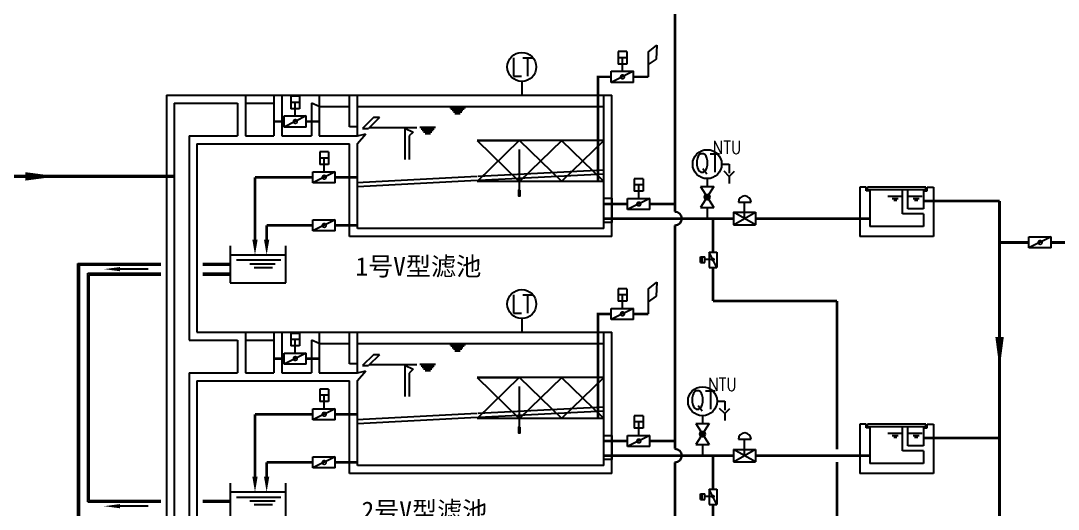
# Model space of a CAD drawing. Extents: x 4355 to 5355, y 1066 to 1761.
# Drawn here: x 4919.3 to 5116, y 1480.1 to 1572.8 of the extents above; entities that cross this region are included whole.
import ezdxf
from ezdxf.enums import TextEntityAlignment as Align

# ---------------------------------------------------------------- set-up
doc = ezdxf.new("R2010")
doc.units = 0
doc.header["$LTSCALE"] = 10
doc.header["$MEASUREMENT"] = 0
doc.linetypes.add('ZJ', pattern=[24, 10, -2, 0, -2, 10])
doc.layers.get('0').update_dxf_attribs({"linetype": 'CONTINUOUS'})
for name, color, linetype in [('1', 7, 'ZJ'), ('10', 7, 'CONTINUOUS'), ('3', 1, 'CONTINUOUS'), ('AID-LINE', 4, 'CONTINUOUS'), ('NEW', 70, 'CONTINUOUS'), ('STRUCTURE0', 3, 'CONTINUOUS'), ('TANK0', 7, 'CONTINUOUS'), ('修改', 7, 'CONTINUOUS'), ('气动蝶阀', 7, 'CONTINUOUS'), ('生产水', 1, 'CONTINUOUS')]:
    doc.layers.add(name, color=color, linetype=linetype)
doc.styles.add('HZ', font='geditxt.shx', dxfattribs={"width": 0.7, "bigfont": 'hztxt1.shx'})
doc.styles.add('样式 3', font='', dxfattribs={"height": 3.5})
doc.styles.get('样式 3').set_extended_font_data('FangSong')

msp = doc.modelspace()

# ---------------------------------------------------------------- hatches: boundary and pattern name
h = msp.add_hatch(color=0)
edge = h.paths.add_edge_path()
edge.add_arc((5049.45, 1539.32), 0.5, 0, 360)
h = msp.add_hatch(color=0)
edge = h.paths.add_edge_path()
edge.add_arc((5048.57, 1494.32), 0.5, 0, 360)

# ---------------------------------------------------------------- linework, layer by layer
at = {"color": 7}
for p, q in [((5038.27, 1566.84), (5039.91, 1568.17)), ((5038.27, 1566.84), (5038.27, 1562.15)), ((5039.77, 1565.52), (5038.27, 1564.46)), ((5035.47, 1563.2), (5031.27, 1561.1)), ((5031.27, 1561.1), (5031.27, 1563.2)), ((5035.47, 1561.1), (5035.47, 1563.2)), ((5035.47, 1561.1), (5035.47, 1563.2)), ((4973.41, 1554.72), (4969.21, 1552.62)), ((4969.21, 1552.62), (4969.21, 1554.72)), ((4973.41, 1552.62), (4973.41, 1554.72)), ((4973.41, 1552.62), (4973.41, 1554.72)), ((4978.89, 1544.14), (4974.69, 1542.05)), ((4974.69, 1542.05), (4974.69, 1544.14)), ((4978.89, 1542.05), (4978.89, 1544.14)), ((4978.89, 1542.05), (4978.89, 1544.14)), ((5038.56, 1539.06), (5034.36, 1536.96)), ((5034.36, 1536.96), (5034.36, 1539.06)), ((5038.56, 1536.96), (5038.56, 1539.06)), ((5038.56, 1536.96), (5038.56, 1539.06)), ((5055.37, 1538.34), (5057.79, 1538.34)), ((5056.55, 1535.23), (5056.55, 1538.34)), ((4978.89, 1534.99), (4974.69, 1532.89)), ((4974.69, 1532.89), (4974.69, 1534.99)), ((4978.89, 1532.89), (4978.89, 1534.99)), ((4978.89, 1532.89), (4978.89, 1534.99)), ((5054.44, 1534.06), (5058.63, 1536.44)), ((5054.44, 1536.43), (5054.44, 1534.05)), ((5054.44, 1536.43), (5058.64, 1536.43)), ((5058.64, 1536.43), (5058.64, 1534.05)), ((5054.44, 1534.05), (5058.64, 1534.05)), ((5114.67, 1531.76), (5110.47, 1529.66)), ((5110.47, 1529.66), (5110.47, 1531.76)), ((5114.67, 1529.66), (5114.67, 1531.76)), ((5114.67, 1529.66), (5114.67, 1531.76)), ((4958.98, 1530.04), (4958.98, 1523.04)), ((4969.56, 1523.04), (4969.56, 1530.04)), ((4958.98, 1528.35), (4969.56, 1528.35)), ((4960.19, 1527.38), (4968.6, 1527.38)), ((5048.18, 1526.93), (5048.18, 1528)), ((5048.53, 1526.93), (5048.53, 1528)), ((5048.98, 1526.93), (5048.98, 1528)), ((5050.43, 1527.47), (5048.98, 1527.47)), ((5049.8, 1528.84), (5051.28, 1528.84)), ((5051.28, 1525.97), (5049.8, 1528.84)), ((5049.88, 1528.84), (5051.28, 1528.84)), ((4962.68, 1526.66), (4967.51, 1526.66)), ((4963.53, 1525.94), (4967.03, 1525.94)), ((5049.8, 1525.97), (5051.28, 1525.97)), ((5038.27, 1521.84), (5039.91, 1523.17)), ((4958.98, 1523.04), (4969.56, 1523.04)), ((5038.27, 1521.84), (5038.27, 1517.15)), ((5039.77, 1520.52), (5038.27, 1519.46)), ((5035.47, 1518.2), (5031.27, 1516.1)), ((5031.27, 1516.1), (5031.27, 1518.2)), ((5035.47, 1516.1), (5035.47, 1518.2)), ((5035.47, 1516.1), (5035.47, 1518.2)), ((4973.41, 1509.72), (4969.21, 1507.62)), ((4969.21, 1507.62), (4969.21, 1509.72)), ((4973.41, 1507.62), (4973.41, 1509.72)), ((4973.41, 1507.62), (4973.41, 1509.72)), ((4978.89, 1499.14), (4974.69, 1497.05)), ((4974.69, 1497.05), (4974.69, 1499.14)), ((4978.89, 1497.05), (4978.89, 1499.14)), ((4978.89, 1497.05), (4978.89, 1499.14)), ((5038.56, 1494.06), (5034.36, 1491.96)), ((5034.36, 1491.96), (5034.36, 1494.06)), ((5038.56, 1491.96), (5038.56, 1494.06)), ((5038.56, 1491.96), (5038.56, 1494.06)), ((5055.37, 1493.34), (5057.79, 1493.34)), ((5056.55, 1490.23), (5056.55, 1493.34)), ((4978.89, 1489.99), (4974.69, 1487.89)), ((4974.69, 1487.89), (4974.69, 1489.99)), ((4978.89, 1487.89), (4978.89, 1489.99)), ((4978.89, 1487.89), (4978.89, 1489.99)), ((5054.44, 1489.06), (5058.63, 1491.44)), ((5054.44, 1491.43), (5054.44, 1489.05)), ((5054.44, 1491.43), (5058.64, 1491.43)), ((5058.64, 1491.43), (5058.64, 1489.05)), ((5054.44, 1489.05), (5058.64, 1489.05)), ((4958.98, 1485.04), (4958.98, 1478.04)), ((4969.56, 1478.04), (4969.56, 1485.04)), ((5049.8, 1483.84), (5051.28, 1483.84)), ((5051.28, 1480.97), (5049.8, 1483.84)), ((5049.88, 1483.84), (5051.28, 1483.84)), ((4958.98, 1483.35), (4969.56, 1483.35)), ((4960.19, 1482.38), (4968.6, 1482.38)), ((5048.18, 1481.93), (5048.18, 1483)), ((5048.53, 1481.93), (5048.53, 1483)), ((5048.98, 1481.93), (5048.98, 1483)), ((5050.43, 1482.47), (5048.98, 1482.47)), ((4962.68, 1481.66), (4967.51, 1481.66)), ((4963.53, 1480.94), (4967.03, 1480.94)), ((5049.8, 1480.97), (5051.28, 1480.97))]:
    msp.add_line(p, q, dxfattribs=at)
for p, q in [((5039.91, 1568.17), (5039.77, 1565.52)), ((5039.91, 1523.17), (5039.77, 1520.52))]:
    msp.add_line(p, q)
at = {"color": 7, "ltscale": 0.1}
for p, q in [((4946.88, 1558.66), (4961.88, 1558.66)), ((4946.88, 1558.66), (4946.88, 1324.45)), ((4961.88, 1558.66), (5031.37, 1558.66)), ((4961.88, 1558.66), (4961.88, 1550.94)), ((4967.28, 1558.66), (4967.28, 1550.94)), ((4968.77, 1558.66), (4968.77, 1550.94)), ((4975.89, 1558.66), (4975.89, 1550.94)), ((4981.64, 1552.66), (4981.64, 1558.66)), ((4983.13, 1550.94), (4983.13, 1558.66)), ((5029.88, 1533.35), (5029.88, 1558.66)), ((5031.37, 1531.86), (5031.37, 1558.66)), ((4948.37, 1557.17), (4960.39, 1557.17)), ((4948.37, 1557.17), (4948.37, 1325.94)), ((4960.39, 1557.17), (4960.39, 1550.94)), ((4961.88, 1557.17), (4967.28, 1557.17)), ((4975.89, 1556.51), (4974.4, 1557.17)), ((4974.4, 1557.17), (4974.4, 1550.94)), ((4975.89, 1556.51), (4981.64, 1556.51)), ((4983.13, 1556.51), (5029.88, 1556.51)), ((5003.61, 1556.29), (5000.63, 1556.29)), ((5003.38, 1556.01), (5000.86, 1556.01)), ((5003.14, 1555.73), (5001.1, 1555.73)), ((5002.89, 1555.42), (5001.35, 1555.42)), ((5002.62, 1555.1), (5001.62, 1555.1)), ((4983.13, 1552.66), (4981.64, 1552.66)), ((4986.14, 1554.4), (4984.06, 1552.32)), ((4987.29, 1554.4), (4985.21, 1552.32)), ((4987.29, 1554.4), (4986.14, 1554.4)), ((4951.18, 1550.94), (4960.39, 1550.94)), ((4951.18, 1550.94), (4951.18, 1512.17)), ((4961.88, 1550.94), (4967.28, 1550.94)), ((4968.77, 1550.94), (4974.4, 1550.94)), ((4975.89, 1550.94), (4983.13, 1550.94)), ((4983.13, 1549.47), (4984.71, 1551.34)), ((4983.13, 1550.94), (4984.71, 1551.34)), ((4984.06, 1552.32), (4985.21, 1552.32)), ((4985.4, 1552.51), (4994.41, 1552.51)), ((4992.14, 1552.4), (4993.7, 1551.66)), ((4992.14, 1552.4), (4992.14, 1546.46)), ((4993.7, 1551.66), (4992.96, 1550.92)), ((4992.96, 1550.92), (4992.96, 1546.46)), ((4997.94, 1552.52), (4994.96, 1552.52)), ((4997.7, 1552.24), (4995.19, 1552.24)), ((4997.47, 1551.96), (4995.42, 1551.96)), ((4997.22, 1551.65), (4995.67, 1551.65)), ((4996.95, 1551.33), (4995.94, 1551.33)), ((4952.67, 1549.45), (4981.64, 1549.45)), ((4952.67, 1549.45), (4952.67, 1513.66)), ((4981.64, 1531.86), (4981.64, 1549.45)), ((4983.13, 1533.35), (4983.13, 1549.47)), ((5005.82, 1550.06), (5013.82, 1542.3)), ((5013.82, 1550.06), (5005.82, 1542.3)), ((5005.82, 1550.06), (5013.82, 1550.06)), ((5029.88, 1550.06), (5005.82, 1550.06)), ((5021.86, 1550.06), (5013.86, 1542.3)), ((5013.86, 1550.06), (5021.86, 1542.3)), ((5029.83, 1550.06), (5021.83, 1542.3)), ((5021.83, 1550.06), (5029.83, 1542.3)), ((5013.82, 1548.33), (5013.82, 1540.66)), ((4983.01, 1542.11), (5005.81, 1543.28)), ((4983.13, 1541.35), (5005.81, 1542.52)), ((5029.88, 1542.3), (5005.82, 1542.3)), ((5010.64, 1533.35), (4983.13, 1533.35)), ((5029.88, 1533.35), (5010.19, 1533.35)), ((5011.04, 1531.86), (4981.64, 1531.86)), ((5031.37, 1531.86), (5008.82, 1531.86)), ((5048.18, 1528), (5048.98, 1528)), ((5049.8, 1528.84), (5049.8, 1525.97)), ((5051.28, 1528.84), (5051.28, 1525.97)), ((5048.18, 1526.93), (5048.98, 1526.93)), ((4952.67, 1513.66), (4961.88, 1513.66)), ((4961.88, 1513.66), (4961.88, 1505.94)), ((4961.88, 1513.66), (5031.37, 1513.66)), ((4967.28, 1513.66), (4967.28, 1505.94)), ((4968.77, 1513.66), (4968.77, 1505.94)), ((4975.89, 1513.66), (4975.89, 1505.94)), ((4981.64, 1507.66), (4981.64, 1513.66)), ((4983.13, 1505.94), (4983.13, 1513.66)), ((5029.88, 1488.35), (5029.88, 1513.66)), ((5031.37, 1486.86), (5031.37, 1513.66)), ((4951.18, 1512.17), (4960.39, 1512.17)), ((4960.39, 1512.17), (4960.39, 1505.94)), ((4961.88, 1512.17), (4967.28, 1512.17)), ((4974.4, 1512.17), (4974.4, 1505.94)), ((4975.89, 1511.51), (4974.4, 1512.17)), ((4975.89, 1511.51), (4981.64, 1511.51)), ((4983.13, 1511.51), (5029.88, 1511.51)), ((5003.61, 1511.29), (5000.63, 1511.29)), ((4986.14, 1509.4), (4984.06, 1507.32)), ((4987.29, 1509.4), (4985.21, 1507.32)), ((4987.29, 1509.4), (4986.14, 1509.4)), ((5003.38, 1511.01), (5000.86, 1511.01)), ((5003.14, 1510.73), (5001.1, 1510.73)), ((5002.89, 1510.42), (5001.35, 1510.42)), ((5002.62, 1510.1), (5001.62, 1510.1)), ((4983.13, 1507.66), (4981.64, 1507.66)), ((4984.06, 1507.32), (4985.21, 1507.32)), ((4985.4, 1507.51), (4994.41, 1507.51)), ((4992.14, 1507.4), (4992.14, 1501.46)), ((4992.14, 1507.4), (4993.7, 1506.66)), ((4997.94, 1507.52), (4994.96, 1507.52)), ((4951.18, 1505.94), (4951.18, 1467.17)), ((4951.18, 1505.94), (4960.39, 1505.94)), ((4961.88, 1505.94), (4967.28, 1505.94)), ((4968.77, 1505.94), (4974.4, 1505.94)), ((4975.89, 1505.94), (4983.13, 1505.94)), ((4983.13, 1505.94), (4984.71, 1506.34)), ((4983.13, 1504.47), (4984.71, 1506.34)), ((4993.7, 1506.66), (4992.96, 1505.92)), ((4992.96, 1505.92), (4992.96, 1501.46)), ((4997.7, 1507.24), (4995.19, 1507.24)), ((4997.47, 1506.96), (4995.42, 1506.96)), ((4997.22, 1506.65), (4995.67, 1506.65)), ((4996.95, 1506.33), (4995.94, 1506.33)), ((4952.67, 1504.45), (4952.67, 1468.66)), ((4952.67, 1504.45), (4981.64, 1504.45)), ((4981.64, 1486.86), (4981.64, 1504.45)), ((4983.13, 1488.35), (4983.13, 1504.47)), ((5029.88, 1505.06), (5005.82, 1505.06)), ((5005.82, 1505.06), (5013.82, 1505.06)), ((5013.82, 1505.06), (5005.82, 1497.3)), ((5005.82, 1505.06), (5013.82, 1497.3)), ((5013.86, 1505.06), (5021.86, 1497.3)), ((5021.86, 1505.06), (5013.86, 1497.3)), ((5021.83, 1505.06), (5029.83, 1497.3)), ((5029.83, 1505.06), (5021.83, 1497.3)), ((5013.82, 1503.33), (5013.82, 1495.66)), ((4983.01, 1497.11), (5005.81, 1498.28)), ((4983.13, 1496.35), (5005.81, 1497.52)), ((5029.88, 1497.3), (5005.82, 1497.3)), ((5010.64, 1488.35), (4983.13, 1488.35)), ((5029.88, 1488.35), (5010.19, 1488.35)), ((5011.04, 1486.86), (4981.64, 1486.86)), ((5031.37, 1486.86), (5008.82, 1486.86)), ((5049.8, 1483.84), (5049.8, 1480.97)), ((5051.28, 1483.84), (5051.28, 1480.97)), ((5048.18, 1483), (5048.98, 1483)), ((5048.18, 1481.93), (5048.98, 1481.93))]:
    msp.add_line(p, q, dxfattribs=at)
at = {"color": 7, "ltscale": 5}
for p, q in [((5006.01, 1543.29), (5029.73, 1544.51)), ((5006.14, 1542.53), (5029.86, 1543.75)), ((5006.01, 1498.29), (5029.73, 1499.51)), ((5006.14, 1497.53), (5029.86, 1498.75))]:
    msp.add_line(p, q, dxfattribs=at)
at = {"color": 0}
for p, q in [((5049.45, 1542.82), (5049.45, 1541.32)), ((5048.2, 1541.32), (5050.7, 1537.32)), ((5048.2, 1541.32), (5050.7, 1541.32)), ((5048.2, 1537.32), (5050.7, 1537.32)), ((5049.45, 1537.32), (5049.45, 1535.24)), ((5048.57, 1497.82), (5048.57, 1496.32)), ((5047.32, 1496.32), (5049.82, 1492.32)), ((5047.32, 1496.32), (5049.82, 1496.32)), ((5047.32, 1492.32), (5049.82, 1492.32)), ((5048.57, 1492.32), (5048.57, 1490.24))]:
    msp.add_line(p, q, dxfattribs=at)
at = {"const_width": 0.5}
for points in [[(5028.75, 1542.3), (5028.75, 1562.15), (5031.27, 1562.15)], [(5035.47, 1562.15), (5038.27, 1562.15)], [(5028.75, 1497.3), (5028.75, 1517.15), (5031.27, 1517.15)], [(5035.47, 1517.15), (5038.27, 1517.15)]]:
    msp.add_lwpolyline(points, dxfattribs=at)
at = {"color": 2, "const_width": 0.5}
for points in [[(4974.69, 1543.09), (4963.69, 1543.09)], [(4963.69, 1531.23), (4963.69, 1543.09)], [(4983.13, 1543.09), (4978.89, 1543.09)], [(4974.69, 1533.94), (4965.9, 1533.94)], [(4965.9, 1531.23), (4965.9, 1533.94)], [(4983.13, 1533.94), (4978.89, 1533.94)], [(4974.69, 1498.09), (4963.69, 1498.09)], [(4963.69, 1486.23), (4963.69, 1498.09)], [(4983.13, 1498.09), (4978.89, 1498.09)], [(4974.69, 1488.94), (4965.9, 1488.94)], [(4965.9, 1486.23), (4965.9, 1488.94)], [(4983.13, 1488.94), (4978.89, 1488.94)]]:
    msp.add_lwpolyline(points, dxfattribs=at)
at = {"color": 7, "ltscale": 0.1}
for points in [[(5013.98, 1540.66), (5013.66, 1540.66), (5013.66, 1539.55), (5013.98, 1539.55)], [(5031.37, 1534.49), (5029.88, 1534.49), (5029.88, 1539.09), (5031.37, 1539.09)], [(5013.98, 1495.66), (5013.66, 1495.66), (5013.66, 1494.55), (5013.98, 1494.55)], [(5031.37, 1489.49), (5029.88, 1489.49), (5029.88, 1494.09), (5031.37, 1494.09)]]:
    msp.add_lwpolyline(points, close=True, dxfattribs=at)
at = {"color": 7}
for points, const_width in [([(5050.54, 1535.24), (5050.54, 1528.84)], 0.5), ([(5050.54, 1527.62), (5050.54, 1527.27)], 0.612), ([(5050.54, 1525.97), (5050.54, 1519.57)], 0.5), ([(5050.54, 1519.57), (5074.1, 1519.57)], 0.5), ([(5074.1, 1519.57), (5074.1, 1491.45)], 0.5), ([(5050.54, 1490.24), (5050.54, 1483.84)], 0.5), ([(5074.1, 1489.04), (5074.1, 1446.62)], 0.5), ([(5050.54, 1482.62), (5050.54, 1482.27)], 0.612), ([(5050.54, 1480.97), (5050.54, 1474.57)], 0.5)]:
    msp.add_lwpolyline(points, dxfattribs=dict(at, const_width=const_width))
at = {"color": 2}
for points in [[(4963.69, 1528.35, 0, 1, 0), (4963.69, 1531.23, 1, 1, 0)], [(4965.9, 1528.35, 0, 1, 0), (4965.9, 1531.23, 1, 1, 0)], [(4963.69, 1483.35, 0, 1, 0), (4963.69, 1486.23, 1, 1, 0)], [(4965.9, 1483.35, 0, 1, 0), (4965.9, 1486.23, 1, 1, 0)]]:
    msp.add_lwpolyline(points, format="xyseb", dxfattribs=at)
at = {"color": 0}
for centre, radius in [((5014.29, 1564.02), 2.75), ((5049.45, 1545.57), 2.75), ((5049.45, 1539.32), 0.5), ((5014.29, 1519.02), 2.75), ((5048.57, 1500.57), 2.75), ((5048.57, 1494.32), 0.5)]:
    msp.add_circle(centre, radius, dxfattribs=at)
at = {"color": 7}
for centre in [(5056.58, 1538.34), (5056.58, 1493.34)]:
    msp.add_arc(centre, 1.21, 0, 180, dxfattribs=at)
at = {"color": 4, "lineweight": 30, "ltscale": 0.3}
for centre in [(5043.33, 1535.24), (5043.33, 1490.24)]:
    msp.add_arc(centre, 1.29, 270, 90, dxfattribs=at)
at = {"layer": '1', "color": 7}
for p, q in [((5031.27, 1563.2), (5035.47, 1563.2)), ((5035.47, 1561.1), (5031.27, 1561.1)), ((4969.21, 1554.72), (4973.41, 1554.72)), ((4973.41, 1552.62), (4969.21, 1552.62)), ((4974.69, 1544.14), (4978.89, 1544.14)), ((4978.89, 1542.05), (4974.69, 1542.05)), ((5034.36, 1539.06), (5038.56, 1539.06)), ((5038.56, 1536.96), (5034.36, 1536.96)), ((4974.69, 1534.99), (4978.89, 1534.99)), ((4978.89, 1532.89), (4974.69, 1532.89)), ((5110.47, 1531.76), (5114.67, 1531.76)), ((5114.67, 1529.66), (5110.47, 1529.66)), ((5031.27, 1518.2), (5035.47, 1518.2)), ((5035.47, 1516.1), (5031.27, 1516.1)), ((4969.21, 1509.72), (4973.41, 1509.72)), ((4973.41, 1507.62), (4969.21, 1507.62)), ((4974.69, 1499.14), (4978.89, 1499.14)), ((4978.89, 1497.05), (4974.69, 1497.05)), ((5034.36, 1494.06), (5038.56, 1494.06)), ((5038.56, 1491.96), (5034.36, 1491.96)), ((4974.69, 1489.99), (4978.89, 1489.99)), ((4978.89, 1487.89), (4974.69, 1487.89))]:
    msp.add_line(p, q, dxfattribs=at)
at = {"layer": '1', "color": 0}
for p, q in [((5052.22, 1545.6), (5053.65, 1545.6)), ((5053.65, 1545.6), (5053.65, 1543.88)), ((5053.65, 1543.25), (5052.7, 1544.21)), ((5053.65, 1543.25), (5054.61, 1544.21)), ((5053.65, 1543.25), (5053.65, 1541.92)), ((5050.7, 1541.32), (5048.2, 1537.32)), ((5051.35, 1500.6), (5052.78, 1500.6)), ((5052.78, 1500.6), (5052.78, 1498.88)), ((5052.78, 1498.25), (5051.82, 1499.21)), ((5052.78, 1498.25), (5053.74, 1499.21)), ((5052.78, 1498.25), (5052.78, 1496.92)), ((5049.82, 1496.32), (5047.32, 1492.32))]:
    msp.add_line(p, q, dxfattribs=at)
at = {"layer": '1', "color": 7, "const_width": 0.729}
for points in [[(5033.56, 1562.15, 1), (5033.23, 1562.15, 1)], [(4971.5, 1553.67, 1), (4971.18, 1553.67, 1)], [(4976.98, 1543.09, 1), (4976.66, 1543.09, 1)], [(5036.65, 1538.01, 1), (5036.33, 1538.01, 1)], [(4976.98, 1533.94, 1), (4976.66, 1533.94, 1)], [(5112.76, 1530.71, 1), (5112.44, 1530.71, 1)], [(5033.56, 1517.15, 1), (5033.23, 1517.15, 1)], [(4971.5, 1508.67, 1), (4971.18, 1508.67, 1)], [(4976.98, 1498.09, 1), (4976.66, 1498.09, 1)], [(5036.65, 1493.01, 1), (5036.33, 1493.01, 1)], [(4976.98, 1488.94, 1), (4976.66, 1488.94, 1)]]:
    msp.add_lwpolyline(points, format="xyb", close=True, dxfattribs=at)
at = {"layer": '10', "color": 4, "const_width": 0.5}
for points in [[(5043.33, 1583.32), (5043.33, 1538.01)], [(5034.36, 1538.01), (5029.88, 1538.01)], [(5043.33, 1538.01), (5038.56, 1538.01)], [(5043.33, 1538.01), (5043.33, 1536.53)], [(5043.33, 1533.96), (5043.33, 1491.53)], [(5034.36, 1493.01), (5029.88, 1493.01)], [(5043.33, 1493.01), (5038.56, 1493.01)], [(5043.33, 1488.96), (5043.33, 1448.01)]]:
    msp.add_lwpolyline(points, dxfattribs=at)
at = {"layer": '3'}
msp.add_line((4937.85, 1543.25), (4946.88, 1543.25), dxfattribs=at)
at = {"layer": '3', "color": 7}
for p, q in [((5058.64, 1534.05), (5054.44, 1536.43)), ((5058.64, 1489.05), (5054.44, 1491.43))]:
    msp.add_line(p, q, dxfattribs=at)
at = {"layer": '3', "color": 7, "const_width": 0.36}
for points in [[(5050.56, 1527.27, 1), (5050.56, 1527.63, 1)], [(5050.56, 1482.27, 1), (5050.56, 1482.63, 1)]]:
    msp.add_lwpolyline(points, format="xyb", close=True, dxfattribs=at)
at = {"layer": 'AID-LINE'}
for p, q in [((5086.24, 1539.43), (5083.71, 1539.43)), ((5084.55, 1539.03), (5085.66, 1539.03)), ((5090.21, 1539.43), (5087.68, 1539.43)), ((5088.51, 1539.03), (5089.63, 1539.03)), ((5084.84, 1538.73), (5085.44, 1538.73)), ((5088.8, 1538.73), (5089.4, 1538.73)), ((5086.24, 1494.43), (5083.71, 1494.43)), ((5084.55, 1494.03), (5085.66, 1494.03)), ((5084.84, 1493.73), (5085.44, 1493.73)), ((5090.21, 1494.43), (5087.68, 1494.43)), ((5088.51, 1494.03), (5089.63, 1494.03)), ((5088.8, 1493.73), (5089.4, 1493.73))]:
    msp.add_line(p, q, dxfattribs=at)
at = {"layer": 'NEW', "color": 7, "ltscale": 100}
for p, q in [((4943.41, 1525.64), (4938.09, 1525.64)), ((4943.41, 1480.64), (4938.09, 1480.64))]:
    msp.add_line(p, q, dxfattribs=at)
at = {"layer": 'NEW', "ltscale": 100}
for points in [[(4920.12, 1543.25, 1.6, 0, 0), (4926.19, 1543.25, 0, 0, 0)], [(5104.91, 1512.75, 1.6, 0, 0), (5104.91, 1506.68, 0, 0, 0)]]:
    msp.add_lwpolyline(points, format="xyseb", dxfattribs=at)
at = {"layer": 'NEW', "color": 7, "ltscale": 100}
for points in [[(4938.09, 1525.64, 0.798, 0, 0), (4935.06, 1525.64, 0, 0, 0)], [(4938.09, 1480.64, 0.798, 0, 0), (4935.06, 1480.64, 0, 0, 0)]]:
    msp.add_lwpolyline(points, format="xyseb", dxfattribs=at)
at = {"layer": 'STRUCTURE0'}
for p, q in [((5090.93, 1541.21), (5079.84, 1541.21)), ((5079.84, 1540.75), (5079.84, 1541.21)), ((5086.37, 1541.21), (5084.4, 1541.21)), ((5090.93, 1540.75), (5090.93, 1541.21)), ((5079.84, 1540.75), (5090.93, 1540.75)), ((5090.93, 1496.21), (5079.84, 1496.21)), ((5079.84, 1495.75), (5079.84, 1496.21)), ((5079.84, 1495.75), (5090.93, 1495.75)), ((5086.37, 1496.21), (5084.4, 1496.21)), ((5090.93, 1495.75), (5090.93, 1496.21))]:
    msp.add_line(p, q, dxfattribs=at)
at = {"layer": 'TANK0'}
for p, q in [((5079.6, 1541.21), (5078.4, 1541.21)), ((5078.4, 1541.21), (5078.4, 1531.83)), ((5079.6, 1540.51), (5079.6, 1541.21)), ((5091.17, 1541.21), (5092.37, 1541.21)), ((5091.17, 1540.51), (5091.17, 1541.21)), ((5092.37, 1541.21), (5092.37, 1531.83)), ((5080.3, 1540.51), (5079.6, 1540.51)), ((5080.3, 1540.51), (5080.3, 1533.73)), ((5086.5, 1536.12), (5086.5, 1540.75)), ((5087.5, 1537.12), (5087.5, 1540.75)), ((5090.47, 1540.51), (5090.47, 1537.12)), ((5090.47, 1540.51), (5091.17, 1540.51)), ((5090.47, 1537.12), (5087.5, 1537.12)), ((5090.47, 1536.12), (5086.5, 1536.12)), ((5090.47, 1536.12), (5090.47, 1533.73)), ((5090.47, 1533.73), (5080.3, 1533.73)), ((5092.37, 1531.83), (5078.4, 1531.83)), ((5079.6, 1496.21), (5078.4, 1496.21)), ((5078.4, 1496.21), (5078.4, 1486.83)), ((5079.6, 1495.51), (5079.6, 1496.21)), ((5080.3, 1495.51), (5079.6, 1495.51)), ((5080.3, 1495.51), (5080.3, 1488.73)), ((5086.5, 1491.12), (5086.5, 1495.75)), ((5087.5, 1492.12), (5087.5, 1495.75)), ((5090.47, 1495.51), (5090.47, 1492.12)), ((5090.47, 1495.51), (5091.17, 1495.51)), ((5091.17, 1496.21), (5092.37, 1496.21)), ((5091.17, 1495.51), (5091.17, 1496.21)), ((5092.37, 1496.21), (5092.37, 1486.83)), ((5090.47, 1492.12), (5087.5, 1492.12)), ((5090.47, 1491.12), (5086.5, 1491.12)), ((5090.47, 1491.12), (5090.47, 1488.73)), ((5090.47, 1488.73), (5080.3, 1488.73)), ((5092.37, 1486.83), (5078.4, 1486.83))]:
    msp.add_line(p, q, dxfattribs=at)
at = {"layer": '修改', "color": 7}
for p, q in [((5014.29, 1561.27), (5014.29, 1558.66)), ((5014.29, 1561.27), (5014.29, 1558.66)), ((5014.29, 1516.27), (5014.29, 1513.66)), ((5014.29, 1516.27), (5014.29, 1513.66))]:
    msp.add_line(p, q, dxfattribs=at)
at = {"layer": '气动蝶阀', "color": 7}
for p, q in [((5032.54, 1566.93), (5032.54, 1564.56)), ((5034.2, 1566.93), (5032.54, 1566.93)), ((5034.2, 1566.93), (5034.2, 1564.56)), ((5034.2, 1565.78), (5032.54, 1565.78)), ((5034.2, 1564.56), (5032.54, 1564.56)), ((5033.37, 1563.2), (5033.37, 1565.78)), ((4970.48, 1558.45), (4970.48, 1556.08)), ((4972.14, 1558.45), (4970.48, 1558.45)), ((4972.14, 1557.3), (4970.48, 1557.3)), ((4971.31, 1554.72), (4971.31, 1557.3)), ((4972.14, 1558.45), (4972.14, 1556.08)), ((4972.14, 1556.08), (4970.48, 1556.08)), ((4975.96, 1547.88), (4975.96, 1545.51)), ((4977.62, 1547.88), (4975.96, 1547.88)), ((4977.62, 1546.73), (4975.96, 1546.73)), ((4976.79, 1544.14), (4976.79, 1546.73)), ((4977.62, 1547.88), (4977.62, 1545.51)), ((4977.62, 1545.51), (4975.96, 1545.51)), ((5035.63, 1542.79), (5035.63, 1540.42)), ((5037.29, 1542.79), (5035.63, 1542.79)), ((5037.29, 1542.79), (5037.29, 1540.42)), ((5037.29, 1541.64), (5035.63, 1541.64)), ((5036.46, 1539.06), (5036.46, 1541.64)), ((5037.29, 1540.42), (5035.63, 1540.42)), ((5032.54, 1521.93), (5032.54, 1519.56)), ((5034.2, 1521.93), (5032.54, 1521.93)), ((5034.2, 1521.93), (5034.2, 1519.56)), ((5034.2, 1520.78), (5032.54, 1520.78)), ((5034.2, 1519.56), (5032.54, 1519.56)), ((5033.37, 1518.2), (5033.37, 1520.78)), ((4970.48, 1513.45), (4970.48, 1511.08)), ((4972.14, 1513.45), (4970.48, 1513.45)), ((4972.14, 1513.45), (4972.14, 1511.08)), ((4972.14, 1512.3), (4970.48, 1512.3)), ((4971.31, 1509.72), (4971.31, 1512.3)), ((4972.14, 1511.08), (4970.48, 1511.08)), ((4975.96, 1502.88), (4975.96, 1500.51)), ((4977.62, 1502.88), (4975.96, 1502.88)), ((4977.62, 1501.73), (4975.96, 1501.73)), ((4976.79, 1499.14), (4976.79, 1501.73)), ((4977.62, 1502.88), (4977.62, 1500.51)), ((4977.62, 1500.51), (4975.96, 1500.51)), ((5035.63, 1497.79), (5035.63, 1495.42)), ((5037.29, 1497.79), (5035.63, 1497.79)), ((5037.29, 1497.79), (5037.29, 1495.42)), ((5037.29, 1496.64), (5035.63, 1496.64)), ((5036.46, 1494.06), (5036.46, 1496.64)), ((5037.29, 1495.42), (5035.63, 1495.42))]:
    msp.add_line(p, q, dxfattribs=at)
at = {"layer": '生产水'}
for p, q in [((4930.11, 1473.73), (4930.11, 1526.73)), ((4930.11, 1526.73), (4945.84, 1526.73)), ((4930.39, 1473.73), (4930.39, 1526.45)), ((4930.39, 1526.45), (4945.84, 1526.45)), ((4953.78, 1526.73), (4958.98, 1526.73)), ((4953.78, 1526.45), (4958.98, 1526.45)), ((4931.97, 1503.59), (4931.97, 1524.86)), ((4931.97, 1524.86), (4945.84, 1524.86)), ((4932.25, 1503.59), (4932.25, 1524.59)), ((4932.25, 1524.59), (4945.84, 1524.59)), ((4953.78, 1524.86), (4958.98, 1524.86)), ((4953.78, 1524.59), (4958.98, 1524.59)), ((4931.97, 1481.45), (4931.97, 1504.8)), ((4932.25, 1481.73), (4932.25, 1504.8)), ((4932.25, 1481.73), (4945.84, 1481.73)), ((4953.78, 1481.73), (4958.98, 1481.73)), ((4931.97, 1481.45), (4945.84, 1481.45)), ((4953.78, 1481.45), (4958.98, 1481.45))]:
    msp.add_line(p, q, dxfattribs=at)
at = {"layer": '生产水', "color": 3}
for points, const_width in [([(4969.21, 1553.67), (4967.28, 1553.67)], 0.5), ([(4975.89, 1553.67), (4973.41, 1553.67)], 0.5), ([(4911.74, 1543.25), (4948.37, 1543.25)], 0.59), ([(5090.47, 1538.6), (5104.91, 1538.6)], 0.5), ([(5104.91, 1538.6), (5104.91, 1490.24)], 0.59), ([(5029.88, 1535.24), (5054.44, 1535.24)], 0.5), ([(5058.64, 1535.24), (5080.3, 1535.24)], 0.5), ([(5104.77, 1530.71), (5110.47, 1530.71)], 0.59), ([(5104.77, 1530.71), (5110.47, 1530.71)], 0.59), ([(5114.67, 1530.71), (5117.65, 1530.71)], 0.59), ([(4969.21, 1508.67), (4967.28, 1508.67)], 0.5), ([(4975.89, 1508.67), (4973.41, 1508.67)], 0.5), ([(5090.47, 1493.6), (5104.91, 1493.6)], 0.5), ([(5029.88, 1490.24), (5054.44, 1490.24)], 0.5), ([(5058.64, 1490.24), (5080.3, 1490.24)], 0.5), ([(5061.21, 1490.24), (5065.54, 1490.24)], 0.5), ([(5104.91, 1490.24), (5104.91, 1313.6)], 0.59)]:
    msp.add_lwpolyline(points, dxfattribs=dict(at, const_width=const_width))

# ---------------------------------------------------------------- texts
at = {"ltscale": 2, "style": 'HZ', "width": 0.85}
for s, height, p in [('LT', 3.5, (5014.29, 1564.02)), ('NTU', 2.5, (5053.22, 1548.78)), ('QT', 3.5, (5049.52, 1545.81)), ('LT', 3.5, (5014.29, 1519.02)), ('NTU', 2.5, (5052.35, 1503.78)), ('QT', 3.5, (5048.65, 1500.81))]:
    msp.add_text(s, height=height, dxfattribs=at).set_placement(p, align=Align.MIDDLE_CENTER)
at = {"style": '样式 3'}
for s, p in [('1号V型滤池', (4994.68, 1526.17)), ('2号V型滤池', (4995.84, 1479.78))]:
    msp.add_text(s, height=3.5, dxfattribs=at).set_placement(p, align=Align.MIDDLE_CENTER)

doc.saveas('drawing.dxf')
